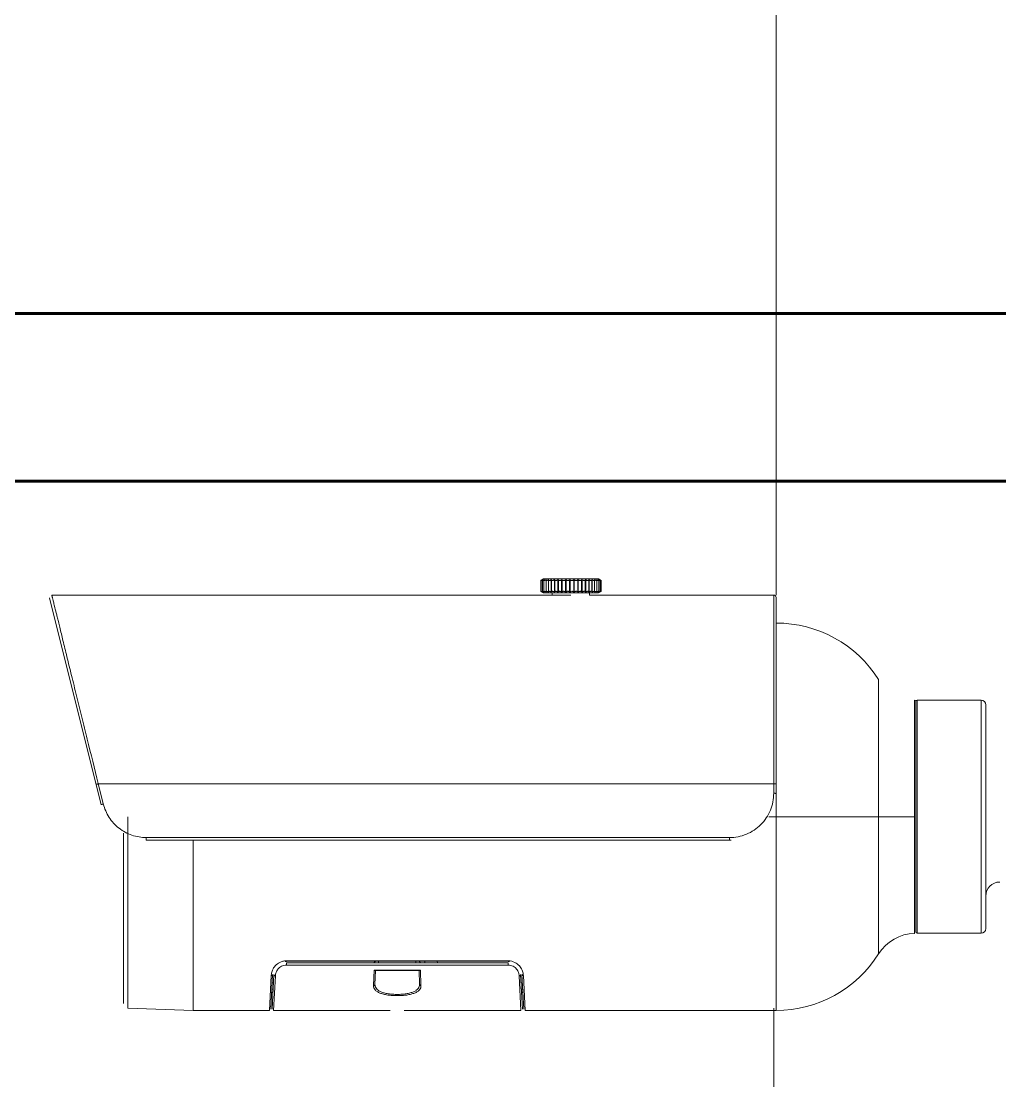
# Model space of a CAD drawing. Header units: metres. Extents: x 29 to 562, y -33 to 369.
# Drawn here: x 303.014 to 303.891, y 183.662 to 184.611 of the extents above; entities that cross this region are included whole.
import ezdxf

# ---------------------------------------------------------------- set-up
doc = ezdxf.new("R2010")
doc.units = ezdxf.units.M
doc.header["$LTSCALE"] = 2
for name, color, linetype, lineweight in [('001_Dark_1 10', 7, 'Continuous', 0), ('S-WALL', 7, 'Continuous', 60), ('Tuberia', 1, 'Continuous', 9)]:
    doc.layers.add(name, color=color, linetype=linetype, lineweight=lineweight)

# ---------------------------------------------------------------- blocks, each defined once
blk = doc.blocks.new('Camaras')
at = {"layer": '001_Dark_1 10'}
for p, q in [((0.045229, 0.014141), (0.045242, 0.014148)), ((0.045229, 0.013499), (0.045229, 0.014141)), ((0.045396, 0.014237), (0.045241, 0.014148)), ((0.045245, 0.013498), (0.045245, 0.014142)), ((0.045294, 0.013496), (0.045294, 0.014143)), ((0.045301, 0.01418), (0.045301, 0.014181)), ((0.045333, 0.014176), (0.045333, 0.014181)), ((0.04534, 0.014181), (0.045333, 0.014181)), ((0.045375, 0.013494), (0.045375, 0.014146)), ((0.04868, 0.014237), (0.045396, 0.014237)), ((0.045397, 0.014171), (0.045397, 0.014181)), ((0.045409, 0.014181), (0.045397, 0.014181)), ((0.045487, 0.01349), (0.045487, 0.01415)), ((0.045494, 0.014162), (0.045494, 0.014181)), ((0.04551, 0.014181), (0.045494, 0.014181)), ((0.045621, 0.013459), (0.045621, 0.014181)), ((0.04564, 0.014181), (0.045621, 0.014181)), ((0.04564, 0.014181), (0.045626, 0.014155)), ((0.045626, 0.013485), (0.045626, 0.014155)), ((0.045775, 0.013459), (0.045775, 0.014181)), ((0.045798, 0.014181), (0.045775, 0.014181)), ((0.045798, 0.014181), (0.04579, 0.014161)), ((0.04579, 0.013479), (0.04579, 0.014161)), ((0.045954, 0.013459), (0.045954, 0.014181)), ((0.04598, 0.014181), (0.045954, 0.014181)), ((0.04598, 0.014181), (0.045977, 0.014168)), ((0.045977, 0.013472), (0.045977, 0.014168)), ((0.046153, 0.013459), (0.046153, 0.014181)), ((0.046183, 0.014181), (0.046153, 0.014181)), ((0.046183, 0.014181), (0.046182, 0.014175)), ((0.046182, 0.013464), (0.046182, 0.014175)), ((0.046371, 0.013459), (0.046371, 0.014181)), ((0.046402, 0.014181), (0.046371, 0.014181)), ((0.046402, 0.013459), (0.046402, 0.014181)), ((0.046601, 0.013459), (0.046601, 0.014181)), ((0.046634, 0.014181), (0.046601, 0.014181)), ((0.046634, 0.013459), (0.046634, 0.014181)), ((0.046839, 0.013459), (0.046839, 0.014181)), ((0.046873, 0.014181), (0.046839, 0.014181)), ((0.046873, 0.013459), (0.046873, 0.014181)), ((0.047082, 0.013459), (0.047082, 0.014181)), ((0.047116, 0.014181), (0.047082, 0.014181)), ((0.047116, 0.013459), (0.047116, 0.014181)), ((0.047323, 0.013459), (0.047323, 0.014181)), ((0.047357, 0.014181), (0.047323, 0.014181)), ((0.047357, 0.013459), (0.047357, 0.014181)), ((0.047559, 0.013459), (0.047559, 0.014181)), ((0.047592, 0.014181), (0.047559, 0.014181)), ((0.047592, 0.013459), (0.047592, 0.014181)), ((0.047785, 0.014179), (0.047785, 0.014181)), ((0.047816, 0.014181), (0.047785, 0.014181)), ((0.047785, 0.01346), (0.047785, 0.014179)), ((0.047816, 0.013459), (0.047816, 0.014181)), ((0.047998, 0.014172), (0.047997, 0.014181)), ((0.048025, 0.014181), (0.047997, 0.014181)), ((0.047998, 0.013468), (0.047998, 0.014172)), ((0.048025, 0.013459), (0.048025, 0.014181)), ((0.048215, 0.014181), (0.048189, 0.014181)), ((0.048195, 0.014164), (0.048189, 0.014181)), ((0.048195, 0.013475), (0.048195, 0.014164)), ((0.048215, 0.013459), (0.048215, 0.014181)), ((0.048382, 0.014181), (0.04836, 0.014181)), ((0.048371, 0.014158), (0.04836, 0.014181)), ((0.048371, 0.013482), (0.048371, 0.014158)), ((0.048382, 0.013459), (0.048382, 0.014181)), ((0.048522, 0.014181), (0.048504, 0.014181)), ((0.048522, 0.014156), (0.048522, 0.014181)), ((0.048523, 0.013487), (0.048523, 0.014153)), ((0.048634, 0.014181), (0.04862, 0.014181)), ((0.048634, 0.014167), (0.048634, 0.014181)), ((0.048649, 0.013492), (0.048649, 0.014148)), ((0.04868, 0.014237), (0.048778, 0.014181)), ((0.048715, 0.014181), (0.048706, 0.014181)), ((0.048715, 0.014174), (0.048715, 0.014181)), ((0.048745, 0.013495), (0.048745, 0.014145)), ((0.048763, 0.014181), (0.048758, 0.014181)), ((0.048763, 0.014178), (0.048763, 0.014181)), ((0.04881, 0.013497), (0.04881, 0.014142)), ((0.048843, 0.013499), (0.048843, 0.014141)), ((0.045229, 0.013499), (0.04523, 0.013498)), ((0.045229, 0.013499), (0.045253, 0.013485)), ((0.045396, 0.013402), (0.045241, 0.013491)), ((0.045301, 0.013459), (0.045301, 0.01346)), ((0.045301, 0.013459), (0.045304, 0.013459)), ((0.045333, 0.013459), (0.045333, 0.013464)), ((0.045333, 0.013459), (0.04534, 0.013459)), ((0.045396, 0.013402), (0.04868, 0.013402)), ((0.045397, 0.013459), (0.045397, 0.013469)), ((0.045397, 0.013459), (0.045409, 0.013459)), ((0.045494, 0.013459), (0.045494, 0.013478)), ((0.045494, 0.013459), (0.04551, 0.013459)), ((0.045621, 0.013459), (0.04564, 0.013459)), ((0.04564, 0.013459), (0.045626, 0.013485)), ((0.045775, 0.013459), (0.045798, 0.013459)), ((0.045798, 0.013459), (0.04579, 0.013479)), ((0.045924, 0.013402), (0.045924, 0.013276)), ((0.045954, 0.013459), (0.04598, 0.013459)), ((0.04598, 0.013459), (0.045977, 0.013472)), ((0.046153, 0.013459), (0.046183, 0.013459)), ((0.046183, 0.013459), (0.046182, 0.013464)), ((0.046371, 0.013459), (0.046402, 0.013459)), ((0.046601, 0.013459), (0.046634, 0.013459)), ((0.046839, 0.013459), (0.046873, 0.013459)), ((0.047082, 0.013459), (0.047116, 0.013459)), ((0.047323, 0.013459), (0.047357, 0.013459)), ((0.047559, 0.013459), (0.047592, 0.013459)), ((0.047785, 0.01346), (0.047785, 0.013459)), ((0.047785, 0.013459), (0.047816, 0.013459)), ((0.047998, 0.013468), (0.047997, 0.013459)), ((0.047997, 0.013459), (0.048025, 0.013459)), ((0.048151, 0.013402), (0.048151, 0.013271)), ((0.048195, 0.013475), (0.048189, 0.013459)), ((0.048189, 0.013459), (0.048215, 0.013459)), ((0.048371, 0.013482), (0.04836, 0.013459)), ((0.04836, 0.013459), (0.048382, 0.013459)), ((0.048504, 0.013459), (0.048522, 0.013459)), ((0.048522, 0.013459), (0.048522, 0.013484)), ((0.04862, 0.013459), (0.048634, 0.013459)), ((0.048634, 0.013459), (0.048634, 0.013473)), ((0.04868, 0.013402), (0.048778, 0.013459)), ((0.048706, 0.013459), (0.048715, 0.013459)), ((0.048715, 0.013459), (0.048715, 0.013466)), ((0.048758, 0.013459), (0.048763, 0.013459)), ((0.048763, 0.013459), (0.048763, 0.013462)), ((0.03479, 0.013136), (0.03479, 0.001432)), ((0.034929, 0.013276), (0.034929, 0.001442)), ((0.045924, 0.013276), (0.034929, 0.013276)), ((0.047038, 0.013271), (0.051214, 0.013271)), ((0.078037, 0.013276), (0.052049, 0.013276)), ((0.075094, 0.000759), (0.078172, 0.013103)), ((0.022541, 0.007), (0.022541, -0.006919)), ((0.022541, 0.007), (0.026355, 0.007)), ((0.026355, -0.006919), (0.026355, 0.007)), ((0.026519, -0.00692), (0.026519, 0.007001)), ((0.022263, 0.006721), (0.022263, -0.006641)), ((0.026438, 0.006917), (0.026438, -0.006836)), ((0.026438, -0.006506), (0.026438, 0.006916)), ((0.075261, 0.002008), (0.034929, 0.002008)), ((0.075264, 0.00202), (0.07496, 0.000802)), ((0.03479, -0.011525), (0.03479, 0.001432)), ((0.026519, 0.00004), (0.03522, 0.00004)), ((0.073493, 0.00004), (0.073493, -0.011394)), ((0.037571, -0.001205), (0.072394, -0.001205)), ((0.037573, -0.001205), (0.037573, -0.001352)), ((0.072393, -0.001352), (0.072393, -0.001205)), ((0.073762, -0.011116), (0.073762, -0.000945)), ((0.037474, -0.00135), (0.037573, -0.001352)), ((0.072393, -0.001352), (0.037573, -0.001352)), ((0.069586, -0.001352), (0.069586, -0.011525)), ((0.069586, -0.011525), (0.069586, -0.001352)), ((0.022541, -0.006919), (0.026355, -0.006919)), ((0.050795, -0.008593), (0.050712, -0.008593)), ((0.06402, -0.00856), (0.050795, -0.00856)), ((0.050795, -0.00856), (0.050795, -0.008589)), ((0.06402, -0.008589), (0.050795, -0.008589)), ((0.050795, -0.008673), (0.06402, -0.008673)), ((0.050795, -0.008673), (0.050795, -0.008814)), ((0.050795, -0.008814), (0.06402, -0.008814)), ((0.055016, -0.008589), (0.055013, -0.008673)), ((0.055762, -0.008589), (0.055765, -0.008673)), ((0.056016, -0.008673), (0.056099, -0.008589)), ((0.056294, -0.008589), (0.056294, -0.008673)), ((0.058521, -0.008673), (0.058521, -0.008589)), ((0.058716, -0.008589), (0.058799, -0.008673)), ((0.06402, -0.008589), (0.06402, -0.00856)), ((0.064103, -0.008593), (0.06402, -0.008593)), ((0.06402, -0.008814), (0.06402, -0.008673)), ((0.049878, -0.009443), (0.04977, -0.011525)), ((0.049853, -0.011446), (0.049961, -0.009381)), ((0.050045, -0.009385), (0.049937, -0.011437)), ((0.05002, -0.011525), (0.050128, -0.009456)), ((0.056022, -0.009125), (0.055991, -0.010041)), ((0.058792, -0.009125), (0.056022, -0.009125)), ((0.056074, -0.00997), (0.056103, -0.009146)), ((0.058738, -0.009146), (0.056077, -0.009146)), ((0.058712, -0.009146), (0.058741, -0.00997)), ((0.058824, -0.010041), (0.058792, -0.009125)), ((0.064687, -0.009456), (0.064794, -0.011525)), ((0.064878, -0.011437), (0.06477, -0.009385)), ((0.064854, -0.009381), (0.064962, -0.011446)), ((0.065045, -0.011525), (0.064937, -0.009443)), ((0.049935, -0.009872), (0.050019, -0.009872)), ((0.064796, -0.009872), (0.064879, -0.009872)), ((0.049905, -0.010448), (0.049989, -0.010448)), ((0.049906, -0.01044), (0.049989, -0.01044)), ((0.049999, -0.010256), (0.049915, -0.010256)), ((0.0649, -0.010256), (0.064816, -0.010256)), ((0.064826, -0.01044), (0.064909, -0.01044)), ((0.064826, -0.010448), (0.064909, -0.010448)), ((0.04977, -0.011525), (0.03479, -0.011525)), ((0.05699, -0.011525), (0.05002, -0.011525)), ((0.064794, -0.011525), (0.057825, -0.011525)), ((0.069586, -0.011525), (0.065045, -0.011525)), ((0.073493, -0.011394), (0.069586, -0.011525))]:
    blk.add_line(p, q, dxfattribs=at)
for centre, radius, start, end in [((0.034929, 0.013136), 0.000139, 90, 179.99959), ((0.05118, 0.087969), 0.074698, 270.02539, 270.66597), ((0.03479, 0.004364), 0.007241, 90, 147.75278), ((0.022541, 0.006721), 0.000278, 90, 180), ((0.026355, 0.006916), 0.0000835, 0, 90), ((0.026522, 0.006917), 0.0000835, 92.12718, 180.61744), ((0.021428, -0.004692), 0.000835, 0.00289, 90), ((0.022541, -0.006641), 0.000278, 180, 270), ((0.026355, -0.006836), 0.0000835, 270, 0), ((0.026438, -0.009552), 0.002633, 32.24722, 88.25301), ((0.03479, -0.004283), 0.007241, 212.24722, 270)]:
    blk.add_arc(centre, radius, start, end, dxfattribs=at)
for points, knots in [([(0.045304, 0.014181), (0.045296, 0.014177), (0.045285, 0.01417), (0.045271, 0.014161), (0.045262, 0.014155), (0.045255, 0.014151), (0.04525, 0.014147), (0.045247, 0.014144), (0.045245, 0.014143), (0.045245, 0.014142), (0.045245, 0.014142)], [0, 0, 0, 0, 0.381161, 0.547799, 0.693506, 0.814699, 0.907868, 0.969835, 0.988697, 1, 1, 1, 1]), ([(0.045245, 0.014142), (0.045245, 0.014141), (0.045246, 0.014141), (0.045247, 0.014141), (0.045248, 0.014141), (0.04525, 0.014142), (0.045252, 0.014142), (0.045257, 0.014144), (0.045263, 0.014146), (0.045273, 0.014151), (0.045281, 0.014155), (0.045286, 0.014157)], [0, 0, 0, 0, 0.020449, 0.040457, 0.068662, 0.105296, 0.15039, 0.265151, 0.410521, 0.583673, 1, 1, 1, 1]), ([(0.045286, 0.014157), (0.04529, 0.014159), (0.045305, 0.014167), (0.045321, 0.014175), (0.045333, 0.014181)], [0, 0, 0, 0, 0.230234, 1, 1, 1, 1]), ([(0.04534, 0.014181), (0.045334, 0.014177), (0.045322, 0.01417), (0.04531, 0.01416), (0.045302, 0.014154), (0.045298, 0.01415), (0.045295, 0.014146), (0.045294, 0.014144), (0.045294, 0.014143)], [0, 0, 0, 0, 0.370128, 0.672677, 0.792001, 0.886959, 0.956013, 1, 1, 1, 1]), ([(0.045294, 0.014143), (0.045294, 0.01414), (0.045302, 0.014141), (0.045307, 0.014142), (0.045316, 0.014145), (0.045327, 0.014149), (0.045343, 0.014155), (0.04536, 0.014163), (0.045378, 0.014171), (0.045391, 0.014178), (0.045397, 0.014181)], [0, 0, 0, 0, 0.076934, 0.118999, 0.170065, 0.296327, 0.449268, 0.621805, 0.807465, 1, 1, 1, 1]), ([(0.045409, 0.014181), (0.045404, 0.014178), (0.045396, 0.014171), (0.045385, 0.014162), (0.045378, 0.014154), (0.045375, 0.014148), (0.045375, 0.014146)], [0, 0, 0, 0, 0.354916, 0.647096, 0.86354, 1, 1, 1, 1]), ([(0.045375, 0.014146), (0.045375, 0.014145), (0.045376, 0.014144), (0.045378, 0.014142), (0.045381, 0.014141), (0.045386, 0.014141), (0.045391, 0.014141), (0.0454, 0.014143), (0.045421, 0.014148), (0.045454, 0.014161), (0.04548, 0.014174), (0.045494, 0.014181)], [0, 0, 0, 0, 0.018224, 0.037406, 0.062464, 0.09582, 0.13808, 0.189145, 0.315208, 0.636536, 1, 1, 1, 1]), ([(0.04551, 0.014181), (0.045504, 0.014176), (0.045496, 0.014168), (0.045488, 0.014157), (0.045487, 0.014152), (0.045487, 0.01415)], [0, 0, 0, 0, 0.616239, 0.837333, 1, 1, 1, 1]), ([(0.045487, 0.01415), (0.045487, 0.014149), (0.045487, 0.014147), (0.045489, 0.014144), (0.045493, 0.014142), (0.045501, 0.014141), (0.045513, 0.014141), (0.045531, 0.014145), (0.045552, 0.014151), (0.045575, 0.014159), (0.045598, 0.014169), (0.045613, 0.014177), (0.045621, 0.014181)], [0, 0, 0, 0, 0.022892, 0.045867, 0.073372, 0.108136, 0.203055, 0.3302, 0.482169, 0.649844, 0.824892, 1, 1, 1, 1]), ([(0.045626, 0.014155), (0.045626, 0.014154), (0.045626, 0.014151), (0.045629, 0.014147), (0.045633, 0.014144), (0.045642, 0.014141), (0.045656, 0.014141), (0.04567, 0.014142), (0.045681, 0.014145), (0.045689, 0.014146), (0.0457, 0.014149), (0.045712, 0.014153), (0.04573, 0.014159), (0.045751, 0.014168), (0.045767, 0.014177), (0.045775, 0.014181)], [0, 0, 0, 0, 0.026824, 0.053407, 0.08361, 0.120304, 0.217576, 0.34623, 0.382506, 0.420103, 0.498586, 0.580396, 0.664274, 0.833971, 1, 1, 1, 1]), ([(0.04579, 0.014161), (0.04579, 0.014159), (0.045791, 0.014156), (0.045795, 0.014149), (0.045806, 0.014143), (0.045824, 0.01414), (0.045847, 0.014142), (0.045874, 0.014147), (0.045901, 0.014156), (0.045928, 0.014167), (0.045945, 0.014176), (0.045954, 0.014181)], [0, 0, 0, 0, 0.030163, 0.060068, 0.131304, 0.231672, 0.362457, 0.515491, 0.679245, 0.843406, 1, 1, 1, 1]), ([(0.045977, 0.014168), (0.045977, 0.014166), (0.045978, 0.014161), (0.045982, 0.014153), (0.045991, 0.014147), (0.046002, 0.014143), (0.046018, 0.014141), (0.04604, 0.014141), (0.04607, 0.014146), (0.0461, 0.014154), (0.046128, 0.014166), (0.046145, 0.014176), (0.046153, 0.014181)], [0, 0, 0, 0, 0.032966, 0.065841, 0.142172, 0.190461, 0.246425, 0.379708, 0.533617, 0.695298, 0.853434, 1, 1, 1, 1]), ([(0.046182, 0.014175), (0.046182, 0.014173), (0.046183, 0.014168), (0.046188, 0.014158), (0.046201, 0.014148), (0.046223, 0.014142), (0.046252, 0.01414), (0.046284, 0.014144), (0.046316, 0.014153), (0.046345, 0.014165), (0.046363, 0.014175), (0.046371, 0.014181)], [0, 0, 0, 0, 0.035321, 0.070908, 0.152486, 0.260598, 0.396992, 0.552197, 0.711889, 0.863747, 1, 1, 1, 1]), ([(0.046402, 0.014181), (0.046402, 0.014178), (0.046403, 0.014173), (0.046409, 0.014162), (0.046424, 0.01415), (0.046449, 0.014143), (0.04648, 0.01414), (0.046514, 0.014143), (0.046547, 0.014152), (0.046577, 0.014164), (0.046594, 0.014175), (0.046601, 0.014181)], [0, 0, 0, 0, 0.03693, 0.075231, 0.163906, 0.278608, 0.41946, 0.575673, 0.731843, 0.875493, 1, 1, 1, 1]), ([(0.046634, 0.014181), (0.046636, 0.014175), (0.046644, 0.014163), (0.046664, 0.014151), (0.046692, 0.014143), (0.046724, 0.01414), (0.046759, 0.014143), (0.046791, 0.014151), (0.046818, 0.014164), (0.046833, 0.014175), (0.046839, 0.014181)], [0, 0, 0, 0, 0.081557, 0.182311, 0.307907, 0.454465, 0.609469, 0.757976, 0.889471, 1, 1, 1, 1]), ([(0.046873, 0.014181), (0.046879, 0.014172), (0.046893, 0.01416), (0.046916, 0.01415), (0.046947, 0.014141), (0.046989, 0.014139), (0.047023, 0.014146), (0.047038, 0.014151)], [0, 0, 0, 0, 0.184229, 0.300372, 0.432011, 0.722159, 1, 1, 1, 1]), ([(0.047038, 0.014151), (0.047047, 0.014155), (0.047063, 0.014163), (0.047077, 0.014175), (0.047082, 0.014181)], [0, 0, 0, 0, 0.552225, 1, 1, 1, 1]), ([(0.047116, 0.014181), (0.047121, 0.014175), (0.047135, 0.014164), (0.047161, 0.014151), (0.047192, 0.014143), (0.047227, 0.01414), (0.04726, 0.014143), (0.047295, 0.014152), (0.047317, 0.014168), (0.047323, 0.014181)], [0, 0, 0, 0, 0.104258, 0.230038, 0.374828, 0.529209, 0.678443, 0.809399, 1, 1, 1, 1]), ([(0.047357, 0.014181), (0.047363, 0.014175), (0.047379, 0.014164), (0.047408, 0.014151), (0.047441, 0.014143), (0.047475, 0.01414), (0.047507, 0.014143), (0.047533, 0.014151), (0.047552, 0.014163), (0.047558, 0.014175), (0.047559, 0.014181)], [0, 0, 0, 0, 0.117515, 0.255246, 0.407793, 0.563664, 0.707553, 0.827841, 0.92247, 1, 1, 1, 1]), ([(0.047592, 0.014181), (0.047599, 0.014175), (0.047617, 0.014164), (0.047647, 0.014152), (0.04768, 0.014143), (0.047713, 0.01414), (0.047742, 0.014142), (0.047766, 0.01415), (0.04778, 0.014161), (0.047785, 0.014171), (0.047785, 0.014177), (0.047785, 0.014179)], [0, 0, 0, 0, 0.131021, 0.279656, 0.43834, 0.594331, 0.732413, 0.842727, 0.926887, 0.963691, 1, 1, 1, 1]), ([(0.047816, 0.014181), (0.047824, 0.014176), (0.047841, 0.014166), (0.04787, 0.014154), (0.047901, 0.014145), (0.047932, 0.014141), (0.047959, 0.014141), (0.04798, 0.014146), (0.047993, 0.014155), (0.047998, 0.014165), (0.047998, 0.014169), (0.047998, 0.014172)], [0, 0, 0, 0, 0.14154, 0.2967, 0.457434, 0.612005, 0.74675, 0.852661, 0.931575, 0.965819, 1, 1, 1, 1]), ([(0.048025, 0.014181), (0.048033, 0.014176), (0.04805, 0.014167), (0.048078, 0.014155), (0.048107, 0.014146), (0.048135, 0.014141), (0.048159, 0.01414), (0.048178, 0.014144), (0.04819, 0.014151), (0.048194, 0.014158), (0.048195, 0.014162), (0.048195, 0.014164)], [0, 0, 0, 0, 0.151712, 0.313022, 0.47578, 0.629248, 0.761198, 0.863232, 0.93698, 0.968395, 1, 1, 1, 1]), ([(0.048215, 0.014181), (0.048223, 0.014177), (0.048239, 0.014168), (0.048265, 0.014157), (0.048292, 0.014148), (0.048317, 0.014143), (0.048339, 0.01414), (0.048354, 0.014142), (0.048363, 0.014145), (0.048368, 0.014149), (0.04837, 0.014153), (0.048371, 0.014156), (0.048371, 0.014158)], [0, 0, 0, 0, 0.161374, 0.328391, 0.493058, 0.64563, 0.775228, 0.873888, 0.911609, 0.943191, 0.97146, 1, 1, 1, 1]), ([(0.048382, 0.014181), (0.048389, 0.014177), (0.048405, 0.014169), (0.048429, 0.014158), (0.048453, 0.01415), (0.048475, 0.014144), (0.048495, 0.014141), (0.048508, 0.014141), (0.048516, 0.014143), (0.04852, 0.014145), (0.048523, 0.014149), (0.048523, 0.014151), (0.048523, 0.014153)], [0, 0, 0, 0, 0.170684, 0.343201, 0.509884, 0.661972, 0.789825, 0.885791, 0.921438, 0.950257, 0.975063, 1, 1, 1, 1]), ([(0.048523, 0.014153), (0.048523, 0.014155), (0.048522, 0.014159), (0.048516, 0.014169), (0.048509, 0.014176), (0.048504, 0.014181)], [0, 0, 0, 0, 0.175799, 0.399973, 1, 1, 1, 1]), ([(0.048522, 0.014181), (0.04853, 0.014177), (0.048544, 0.01417), (0.048566, 0.01416), (0.048587, 0.014152), (0.048607, 0.014146), (0.048624, 0.014142), (0.048635, 0.014141), (0.048642, 0.014142), (0.048646, 0.014143), (0.048648, 0.014145), (0.048649, 0.014147), (0.048649, 0.014148)], [0, 0, 0, 0, 0.179451, 0.357112, 0.525776, 0.677646, 0.804175, 0.8981, 0.932093, 0.958283, 0.979355, 1, 1, 1, 1]), ([(0.048649, 0.014148), (0.048649, 0.01415), (0.048646, 0.014156), (0.048637, 0.014167), (0.048628, 0.014175), (0.04862, 0.014181)], [0, 0, 0, 0, 0.149572, 0.368077, 1, 1, 1, 1]), ([(0.048634, 0.014181), (0.048641, 0.014178), (0.048654, 0.014171), (0.048674, 0.014162), (0.048692, 0.014154), (0.048709, 0.014148), (0.048722, 0.014144), (0.048731, 0.014142), (0.048736, 0.014141), (0.04874, 0.014141), (0.048742, 0.014141), (0.048745, 0.014143), (0.048745, 0.014144), (0.048745, 0.014145)], [0, 0, 0, 0, 0.187432, 0.36969, 0.540142, 0.691903, 0.817468, 0.868294, 0.910215, 0.942992, 0.967103, 0.984405, 1, 1, 1, 1]), ([(0.048745, 0.014145), (0.048745, 0.014146), (0.048744, 0.014148), (0.048741, 0.014153), (0.048733, 0.01416), (0.048721, 0.01417), (0.048711, 0.014177), (0.048706, 0.014181)], [0, 0, 0, 0, 0.051713, 0.125065, 0.339961, 0.637133, 1, 1, 1, 1]), ([(0.048715, 0.014181), (0.048727, 0.014175), (0.048744, 0.014166), (0.048766, 0.014156), (0.04878, 0.01415), (0.048792, 0.014145), (0.048801, 0.014142), (0.048806, 0.014141), (0.048808, 0.014141), (0.04881, 0.014141), (0.04881, 0.014142), (0.04881, 0.014142)], [0, 0, 0, 0, 0.380141, 0.551899, 0.703437, 0.828355, 0.920542, 0.952913, 0.975833, 0.990157, 1, 1, 1, 1]), ([(0.04881, 0.014142), (0.04881, 0.014143), (0.048809, 0.014145), (0.048806, 0.014148), (0.048801, 0.014152), (0.048795, 0.014157), (0.048788, 0.014162), (0.048775, 0.014171), (0.048765, 0.014177), (0.048758, 0.014181)], [0, 0, 0, 0, 0.036684, 0.10192, 0.195864, 0.316095, 0.459711, 0.623694, 1, 1, 1, 1]), ([(0.048763, 0.014181), (0.048768, 0.014179), (0.048786, 0.014169), (0.048803, 0.01416), (0.048816, 0.014153)], [0, 0, 0, 0, 0.276414, 1, 1, 1, 1]), ([(0.04882, 0.014157), (0.048817, 0.014158), (0.048803, 0.014167), (0.048789, 0.014175), (0.048778, 0.014181)], [0, 0, 0, 0, 0.218281, 1, 1, 1, 1]), ([(0.048816, 0.014153), (0.04882, 0.014151), (0.048826, 0.014148), (0.048834, 0.014144), (0.048839, 0.014142), (0.048841, 0.014141), (0.048842, 0.014141), (0.048843, 0.014141), (0.048843, 0.014141)], [0, 0, 0, 0, 0.424121, 0.74201, 0.855611, 0.93669, 0.984038, 1, 1, 1, 1]), ([(0.048835, 0.014148), (0.048834, 0.014148), (0.04883, 0.01415), (0.048827, 0.014152), (0.048824, 0.014154)], [0, 0, 0, 0, 0.218883, 1, 1, 1, 1]), ([(0.048843, 0.014141), (0.048843, 0.014141), (0.048842, 0.014142), (0.048841, 0.014143), (0.048838, 0.014145), (0.048836, 0.014147), (0.048835, 0.014148)], [0, 0, 0, 0, 0.08451, 0.281378, 0.588474, 1, 1, 1, 1]), ([(0.045245, 0.013498), (0.045245, 0.013498), (0.045246, 0.013499), (0.045247, 0.013499), (0.045248, 0.013499), (0.04525, 0.013498), (0.045252, 0.013497), (0.045257, 0.013496), (0.045263, 0.013493), (0.045273, 0.013489), (0.045281, 0.013485), (0.045286, 0.013483)], [0, 0, 0, 0, 0.020527, 0.040546, 0.068736, 0.105344, 0.150418, 0.265221, 0.41066, 0.583793, 1, 1, 1, 1]), ([(0.045304, 0.013459), (0.045296, 0.013463), (0.045285, 0.01347), (0.045271, 0.013479), (0.045262, 0.013484), (0.045255, 0.013489), (0.04525, 0.013493), (0.045247, 0.013496), (0.045245, 0.013497), (0.045245, 0.013498), (0.045245, 0.013498)], [0, 0, 0, 0, 0.381233, 0.5479, 0.693637, 0.814885, 0.908087, 0.969969, 0.988756, 1, 1, 1, 1]), ([(0.045286, 0.013483), (0.04529, 0.013481), (0.045305, 0.013473), (0.045321, 0.013465), (0.045333, 0.013459)], [0, 0, 0, 0, 0.230167, 1, 1, 1, 1]), ([(0.045294, 0.013496), (0.045294, 0.013499), (0.045302, 0.013499), (0.045307, 0.013497), (0.045316, 0.013495), (0.045327, 0.013491), (0.045343, 0.013485), (0.04536, 0.013477), (0.045378, 0.013468), (0.045391, 0.013462), (0.045397, 0.013459)], [0, 0, 0, 0, 0.076972, 0.119028, 0.170106, 0.296387, 0.449269, 0.621776, 0.807453, 1, 1, 1, 1]), ([(0.04534, 0.013459), (0.045334, 0.013463), (0.045322, 0.01347), (0.04531, 0.01348), (0.045302, 0.013486), (0.045298, 0.01349), (0.045295, 0.013493), (0.045294, 0.013496), (0.045294, 0.013496)], [0, 0, 0, 0, 0.370161, 0.672744, 0.792105, 0.887119, 0.956175, 1, 1, 1, 1]), ([(0.045375, 0.013494), (0.045375, 0.013494), (0.045376, 0.013496), (0.045378, 0.013498), (0.045381, 0.013499), (0.045386, 0.013499), (0.045391, 0.013498), (0.0454, 0.013497), (0.045421, 0.013491), (0.045454, 0.013479), (0.04548, 0.013466), (0.045494, 0.013459)], [0, 0, 0, 0, 0.018168, 0.037297, 0.06235, 0.095725, 0.137993, 0.189059, 0.315162, 0.636455, 1, 1, 1, 1]), ([(0.045409, 0.013459), (0.045404, 0.013462), (0.045396, 0.013469), (0.045385, 0.013478), (0.045378, 0.013486), (0.045375, 0.013491), (0.045375, 0.013494)], [0, 0, 0, 0, 0.354861, 0.647005, 0.86349, 1, 1, 1, 1]), ([(0.045487, 0.01349), (0.045487, 0.013491), (0.045487, 0.013493), (0.045489, 0.013496), (0.045493, 0.013498), (0.045501, 0.013499), (0.045513, 0.013498), (0.045531, 0.013495), (0.045552, 0.013489), (0.045575, 0.01348), (0.045598, 0.01347), (0.045613, 0.013463), (0.045621, 0.013459)], [0, 0, 0, 0, 0.022903, 0.045843, 0.073312, 0.108075, 0.20302, 0.33018, 0.482148, 0.649789, 0.82486, 1, 1, 1, 1]), ([(0.04551, 0.013459), (0.045504, 0.013464), (0.045496, 0.013471), (0.045488, 0.013482), (0.045487, 0.013487), (0.045487, 0.01349)], [0, 0, 0, 0, 0.616114, 0.83722, 1, 1, 1, 1]), ([(0.045626, 0.013485), (0.045626, 0.013486), (0.045626, 0.013489), (0.045629, 0.013493), (0.045633, 0.013496), (0.045642, 0.013499), (0.045656, 0.013499), (0.045677, 0.013497), (0.0457, 0.013491), (0.045725, 0.013482), (0.045751, 0.013471), (0.045767, 0.013463), (0.045775, 0.013459)], [0, 0, 0, 0, 0.026852, 0.05345, 0.083632, 0.120303, 0.217606, 0.346275, 0.498593, 0.664216, 0.833934, 1, 1, 1, 1]), ([(0.04579, 0.013479), (0.04579, 0.01348), (0.045791, 0.013484), (0.045795, 0.013491), (0.045803, 0.013496), (0.045813, 0.013498), (0.045827, 0.013499), (0.045847, 0.013498), (0.045874, 0.013492), (0.045901, 0.013484), (0.045928, 0.013472), (0.045945, 0.013463), (0.045954, 0.013459)], [0, 0, 0, 0, 0.03017, 0.060088, 0.131288, 0.177593, 0.231882, 0.362643, 0.515645, 0.679311, 0.843427, 1, 1, 1, 1]), ([(0.045977, 0.013472), (0.045977, 0.013474), (0.045978, 0.013478), (0.045982, 0.013487), (0.045991, 0.013493), (0.046002, 0.013496), (0.046018, 0.013499), (0.04604, 0.013499), (0.04607, 0.013494), (0.0461, 0.013485), (0.046128, 0.013474), (0.046145, 0.013464), (0.046153, 0.013459)], [0, 0, 0, 0, 0.032967, 0.065853, 0.142204, 0.190473, 0.246428, 0.379732, 0.533644, 0.695289, 0.853415, 1, 1, 1, 1]), ([(0.046182, 0.013464), (0.046182, 0.013467), (0.046183, 0.013472), (0.046188, 0.013482), (0.046201, 0.013492), (0.046223, 0.013498), (0.046252, 0.013499), (0.046284, 0.013496), (0.046316, 0.013487), (0.046345, 0.013475), (0.046363, 0.013464), (0.046371, 0.013459)], [0, 0, 0, 0, 0.035316, 0.070903, 0.152504, 0.260595, 0.397009, 0.552215, 0.711885, 0.863729, 1, 1, 1, 1]), ([(0.046402, 0.013459), (0.046402, 0.013461), (0.046403, 0.013467), (0.046409, 0.013478), (0.046424, 0.013489), (0.046449, 0.013497), (0.04648, 0.0135), (0.046514, 0.013497), (0.046547, 0.013488), (0.046577, 0.013476), (0.046594, 0.013465), (0.046601, 0.013459)], [0, 0, 0, 0, 0.036927, 0.075224, 0.16391, 0.278606, 0.419468, 0.575687, 0.731842, 0.875475, 1, 1, 1, 1]), ([(0.046634, 0.013459), (0.046636, 0.013464), (0.046644, 0.013476), (0.046664, 0.013489), (0.046692, 0.013497), (0.046724, 0.0135), (0.046759, 0.013497), (0.046791, 0.013488), (0.046818, 0.013476), (0.046833, 0.013465), (0.046839, 0.013459)], [0, 0, 0, 0, 0.081553, 0.182311, 0.307904, 0.454473, 0.609481, 0.757975, 0.889454, 1, 1, 1, 1]), ([(0.046873, 0.013459), (0.046879, 0.013468), (0.046893, 0.01348), (0.046916, 0.01349), (0.046947, 0.013498), (0.046989, 0.0135), (0.047023, 0.013494), (0.047038, 0.013488)], [0, 0, 0, 0, 0.184292, 0.300475, 0.432076, 0.72214, 1, 1, 1, 1]), ([(0.047038, 0.013488), (0.047047, 0.013485), (0.047063, 0.013477), (0.047077, 0.013465), (0.047082, 0.013459)], [0, 0, 0, 0, 0.552195, 1, 1, 1, 1]), ([(0.047116, 0.013459), (0.047121, 0.013465), (0.047135, 0.013476), (0.047161, 0.013489), (0.047192, 0.013497), (0.047227, 0.0135), (0.047255, 0.013497), (0.047276, 0.013492), (0.047299, 0.013484), (0.047317, 0.013472), (0.047323, 0.013459)], [0, 0, 0, 0, 0.104236, 0.229987, 0.374747, 0.529106, 0.678315, 0.746734, 0.809433, 1, 1, 1, 1]), ([(0.047357, 0.013459), (0.047363, 0.013465), (0.047379, 0.013476), (0.047408, 0.013488), (0.047441, 0.013497), (0.047475, 0.0135), (0.047507, 0.013497), (0.047533, 0.013489), (0.047552, 0.013476), (0.047558, 0.013464), (0.047559, 0.013459)], [0, 0, 0, 0, 0.117515, 0.25524, 0.407787, 0.563668, 0.707561, 0.827835, 0.922457, 1, 1, 1, 1]), ([(0.047592, 0.013459), (0.047599, 0.013464), (0.047617, 0.013475), (0.047647, 0.013488), (0.04768, 0.013496), (0.047713, 0.0135), (0.047739, 0.013498), (0.047756, 0.013493), (0.04777, 0.013487), (0.04778, 0.013479), (0.047785, 0.013468), (0.047785, 0.013463), (0.047785, 0.01346)], [0, 0, 0, 0, 0.130979, 0.279556, 0.438191, 0.594137, 0.732178, 0.791159, 0.842777, 0.926897, 0.963701, 1, 1, 1, 1]), ([(0.047816, 0.013459), (0.047824, 0.013464), (0.047841, 0.013474), (0.04787, 0.013486), (0.047901, 0.013495), (0.047932, 0.013499), (0.047956, 0.013499), (0.047972, 0.013495), (0.047984, 0.013491), (0.047993, 0.013484), (0.047998, 0.013475), (0.047998, 0.01347), (0.047998, 0.013468)], [0, 0, 0, 0, 0.141499, 0.296599, 0.457292, 0.611809, 0.746526, 0.803389, 0.852723, 0.931566, 0.965817, 1, 1, 1, 1]), ([(0.048025, 0.013459), (0.048033, 0.013464), (0.04805, 0.013473), (0.048078, 0.013485), (0.048107, 0.013493), (0.048135, 0.013498), (0.048159, 0.013499), (0.048178, 0.013496), (0.04819, 0.013489), (0.048194, 0.013481), (0.048195, 0.013477), (0.048195, 0.013475)], [0, 0, 0, 0, 0.151719, 0.31302, 0.475791, 0.629249, 0.761216, 0.863252, 0.936972, 0.968375, 1, 1, 1, 1]), ([(0.048215, 0.013459), (0.048223, 0.013463), (0.048239, 0.013472), (0.048265, 0.013483), (0.048292, 0.013492), (0.048317, 0.013497), (0.048339, 0.013499), (0.048354, 0.013498), (0.048363, 0.013494), (0.048368, 0.013491), (0.04837, 0.013487), (0.048371, 0.013483), (0.048371, 0.013482)], [0, 0, 0, 0, 0.161387, 0.328401, 0.493084, 0.645653, 0.775266, 0.873927, 0.911662, 0.943245, 0.971475, 1, 1, 1, 1]), ([(0.048382, 0.013459), (0.048389, 0.013463), (0.048405, 0.013471), (0.048429, 0.013481), (0.048453, 0.01349), (0.048475, 0.013496), (0.048495, 0.013499), (0.048508, 0.013499), (0.048516, 0.013497), (0.04852, 0.013494), (0.048523, 0.013491), (0.048523, 0.013488), (0.048523, 0.013487)], [0, 0, 0, 0, 0.170692, 0.343202, 0.50989, 0.66198, 0.789829, 0.885802, 0.921455, 0.950298, 0.975108, 1, 1, 1, 1]), ([(0.048523, 0.013487), (0.048523, 0.013485), (0.048522, 0.01348), (0.048516, 0.01347), (0.048509, 0.013463), (0.048504, 0.013459)], [0, 0, 0, 0, 0.175678, 0.399936, 1, 1, 1, 1]), ([(0.048522, 0.013459), (0.04853, 0.013462), (0.048544, 0.01347), (0.048566, 0.01348), (0.048587, 0.013488), (0.048607, 0.013494), (0.048624, 0.013498), (0.048635, 0.013499), (0.048642, 0.013498), (0.048646, 0.013497), (0.048648, 0.013495), (0.048649, 0.013493), (0.048649, 0.013492)], [0, 0, 0, 0, 0.179444, 0.357086, 0.525736, 0.677609, 0.80411, 0.898043, 0.932031, 0.958227, 0.979338, 1, 1, 1, 1]), ([(0.048649, 0.013492), (0.048649, 0.013489), (0.048646, 0.013484), (0.048637, 0.013473), (0.048628, 0.013464), (0.04862, 0.013459)], [0, 0, 0, 0, 0.149357, 0.367885, 1, 1, 1, 1]), ([(0.048634, 0.013459), (0.048641, 0.013462), (0.048654, 0.013469), (0.048674, 0.013478), (0.048692, 0.013486), (0.048709, 0.013492), (0.048722, 0.013496), (0.048731, 0.013498), (0.048736, 0.013499), (0.04874, 0.013499), (0.048742, 0.013498), (0.048745, 0.013497), (0.048745, 0.013496), (0.048745, 0.013495)], [0, 0, 0, 0, 0.18743, 0.369676, 0.540113, 0.691889, 0.817429, 0.868243, 0.910167, 0.942946, 0.967046, 0.984349, 1, 1, 1, 1]), ([(0.048745, 0.013495), (0.048745, 0.013494), (0.048744, 0.013492), (0.048741, 0.013487), (0.048733, 0.013479), (0.048721, 0.013469), (0.048711, 0.013462), (0.048706, 0.013459)], [0, 0, 0, 0, 0.051808, 0.125081, 0.339859, 0.637094, 1, 1, 1, 1]), ([(0.048715, 0.013459), (0.048727, 0.013465), (0.048744, 0.013474), (0.048764, 0.013483), (0.048774, 0.013487), (0.048783, 0.013491), (0.048792, 0.013495), (0.048801, 0.013498), (0.048806, 0.013499), (0.048808, 0.013499), (0.04881, 0.013499), (0.04881, 0.013498), (0.04881, 0.013497)], [0, 0, 0, 0, 0.380168, 0.551928, 0.630622, 0.7035, 0.828427, 0.920581, 0.952957, 0.975884, 0.990187, 1, 1, 1, 1]), ([(0.04881, 0.013497), (0.04881, 0.013497), (0.048809, 0.013495), (0.048806, 0.013492), (0.048801, 0.013488), (0.048795, 0.013483), (0.048788, 0.013478), (0.048775, 0.013469), (0.048765, 0.013463), (0.048758, 0.013459)], [0, 0, 0, 0, 0.036794, 0.102088, 0.195948, 0.316097, 0.459694, 0.62369, 1, 1, 1, 1]), ([(0.048763, 0.013459), (0.048768, 0.013461), (0.048786, 0.013471), (0.048803, 0.01348), (0.048816, 0.013487)], [0, 0, 0, 0, 0.276402, 1, 1, 1, 1]), ([(0.04882, 0.013483), (0.048817, 0.013481), (0.048803, 0.013473), (0.048789, 0.013465), (0.048778, 0.013459)], [0, 0, 0, 0, 0.21817, 1, 1, 1, 1]), ([(0.048816, 0.013487), (0.04882, 0.013488), (0.048825, 0.013491), (0.048832, 0.013494), (0.048836, 0.013496), (0.048839, 0.013497), (0.048841, 0.013498), (0.048842, 0.013499), (0.048843, 0.013499), (0.048843, 0.013499)], [0, 0, 0, 0, 0.424285, 0.597758, 0.74215, 0.855673, 0.93673, 0.984131, 1, 1, 1, 1]), ([(0.048834, 0.013492), (0.048833, 0.013491), (0.04883, 0.013489), (0.048827, 0.013487), (0.048824, 0.013486)], [0, 0, 0, 0, 0.22177, 1, 1, 1, 1]), ([(0.048843, 0.013499), (0.048843, 0.013498), (0.048842, 0.013498), (0.048841, 0.013496), (0.048838, 0.013494), (0.048835, 0.013493), (0.048834, 0.013492)], [0, 0, 0, 0, 0.08331, 0.280385, 0.588187, 1, 1, 1, 1]), ([(0.075264, 0.00202), (0.075484, 0.002907), (0.075812, 0.00423), (0.076244, 0.005978), (0.076556, 0.007246), (0.076851, 0.008448), (0.077121, 0.009548), (0.077355, 0.010507), (0.077526, 0.011204), (0.077642, 0.011672), (0.077711, 0.011959), (0.07777, 0.012205), (0.077824, 0.012415), (0.077869, 0.012592), (0.077905, 0.012741), (0.077934, 0.012865), (0.07796, 0.012967), (0.077981, 0.01305), (0.077998, 0.013117), (0.078011, 0.013169), (0.078021, 0.01321), (0.078028, 0.013239), (0.078033, 0.013257), (0.078035, 0.013267), (0.078036, 0.013272), (0.078036, 0.013274), (0.078037, 0.013276), (0.078037, 0.013276)], [0, 0, 0, 0, 0.236389, 0.352749, 0.466182, 0.574182, 0.673148, 0.75922, 0.829659, 0.858809, 0.88413, 0.905913, 0.92451, 0.940191, 0.953258, 0.964104, 0.973083, 0.980423, 0.986316, 0.990935, 0.99445, 0.997016, 0.998735, 0.999306, 0.999699, 0.999927, 1, 1, 1, 1]), ([(0.028665, 0.008228), (0.028664, 0.008231), (0.028666, 0.008214), (0.028665, 0.008207), (0.028665, 0.00818), (0.028665, 0.008141), (0.028666, 0.008078), (0.028666, 0.007999), (0.028667, 0.00786), (0.028669, 0.007647), (0.028672, 0.007344), (0.028675, 0.00698), (0.028677, 0.006552), (0.028678, 0.006058), (0.028677, 0.005496), (0.028675, 0.004621), (0.028669, 0.00339), (0.028665, 0.001774), (0.028665, 0.000635), (0.028665, 0.00004)], [0, 0, 0, 0, 0.001123, 0.002518, 0.004461, 0.009971, 0.017609, 0.027329, 0.03908, 0.068474, 0.105444, 0.149917, 0.201992, 0.262193, 0.330953, 0.407861, 0.582717, 0.782195, 1, 1, 1, 1]), ([(0.034929, 0.002008), (0.034912, 0.002008), (0.034886, 0.002008), (0.034853, 0.002007), (0.034832, 0.002006), (0.034814, 0.002005), (0.034801, 0.002004), (0.034794, 0.002002), (0.03479, 0.002002), (0.03479, 0.002001)], [0, 0, 0, 0, 0.366513, 0.544859, 0.704261, 0.833539, 0.926712, 0.980781, 1, 1, 1, 1]), ([(0.075396, 0.001967), (0.075396, 0.001968), (0.075392, 0.00197), (0.075386, 0.001972), (0.075374, 0.001977), (0.075357, 0.001982), (0.075336, 0.001988), (0.075303, 0.001997), (0.075278, 0.002004), (0.075261, 0.002008)], [0, 0, 0, 0, 0.01763, 0.068075, 0.156689, 0.282299, 0.440633, 0.621078, 1, 1, 1, 1]), ([(0.03479, 0.001432), (0.03479, 0.001433), (0.034795, 0.001434), (0.034801, 0.001435), (0.034815, 0.001436), (0.034831, 0.001438), (0.034852, 0.001438), (0.034885, 0.001439), (0.034911, 0.001439), (0.034929, 0.001439)], [0, 0, 0, 0, 0.021707, 0.079154, 0.17169, 0.295693, 0.446652, 0.618935, 1, 1, 1, 1]), ([(0.037571, -0.001205), (0.037226, -0.001205), (0.036531, -0.001066), (0.035652, -0.000476), (0.035065, 0.000403), (0.034928, 0.001098), (0.034929, 0.001442)], [0, 0, 0, 0, 0.250166, 0.500221, 0.750145, 1, 1, 1, 1]), ([(0.07496, 0.000802), (0.074889, 0.000519), (0.074653, -0.000026), (0.074053, -0.000682), (0.073272, -0.001107), (0.072685, -0.001205), (0.072394, -0.001205)], [0, 0, 0, 0, 0.249868, 0.499808, 0.749855, 1, 1, 1, 1]), ([(0.074959, 0.0008), (0.074977, 0.000795), (0.075002, 0.000789), (0.075034, 0.00078), (0.075054, 0.000774), (0.075071, 0.000769), (0.075084, 0.000765), (0.07509, 0.000762), (0.075095, 0.00076), (0.075094, 0.000759)], [0, 0, 0, 0, 0.380185, 0.552498, 0.703667, 0.827959, 0.920755, 0.978363, 1, 1, 1, 1]), ([(0.028665, 0.00004), (0.028665, -0.000554), (0.028665, -0.001693), (0.028669, -0.003309), (0.028675, -0.004541), (0.028677, -0.005415), (0.028678, -0.005977), (0.028677, -0.006471), (0.028675, -0.006899), (0.028672, -0.007263), (0.028669, -0.007528), (0.028668, -0.00771), (0.028667, -0.007822), (0.028666, -0.007918), (0.028666, -0.007997), (0.028665, -0.00806), (0.028665, -0.008101), (0.028665, -0.008125), (0.028665, -0.008137), (0.028666, -0.008144), (0.028665, -0.008147)], [0, 0, 0, 0, 0.217805, 0.417283, 0.592139, 0.669047, 0.737807, 0.798008, 0.850083, 0.894556, 0.931526, 0.947187, 0.96092, 0.972671, 0.982391, 0.990029, 0.995539, 0.997482, 0.998877, 1, 1, 1, 1]), ([(0.050768, -0.00856), (0.050639, -0.008563), (0.050394, -0.008625), (0.050153, -0.008809), (0.050023, -0.008981), (0.049953, -0.009109), (0.049909, -0.009238), (0.049893, -0.009324), (0.049887, -0.009366)], [0, 0, 0, 0, 0.298794, 0.565384, 0.685497, 0.797374, 0.901562, 1, 1, 1, 1]), ([(0.050795, -0.008814), (0.050742, -0.008814), (0.050637, -0.008827), (0.050494, -0.008881), (0.050375, -0.008959), (0.050256, -0.009078), (0.050161, -0.009244), (0.050132, -0.009388), (0.050128, -0.009456)], [0, 0, 0, 0, 0.157741, 0.307923, 0.44685, 0.574306, 0.800193, 1, 1, 1, 1]), ([(0.064687, -0.009456), (0.064683, -0.009388), (0.064654, -0.009244), (0.064559, -0.009078), (0.06444, -0.008959), (0.064321, -0.008881), (0.064178, -0.008827), (0.064073, -0.008814), (0.06402, -0.008814)], [0, 0, 0, 0, 0.199808, 0.425708, 0.553171, 0.692107, 0.842286, 1, 1, 1, 1]), ([(0.064928, -0.009366), (0.064922, -0.009324), (0.064906, -0.009238), (0.064862, -0.009109), (0.064793, -0.008981), (0.064662, -0.008809), (0.064473, -0.008666), (0.064243, -0.008582), (0.064113, -0.00856), (0.064047, -0.00856)], [0, 0, 0, 0, 0.098243, 0.202309, 0.31384, 0.433563, 0.699933, 0.847151, 1, 1, 1, 1]), ([(0.049879, -0.009443), (0.049899, -0.009443), (0.049937, -0.009434), (0.04996, -0.009398), (0.049961, -0.009381)], [0, 0, 0, 0, 0.53928, 1, 1, 1, 1]), ([(0.050128, -0.009456), (0.050104, -0.009456), (0.050061, -0.009441), (0.050044, -0.0094), (0.050045, -0.009385)], [0, 0, 0, 0, 0.61952, 1, 1, 1, 1]), ([(0.056077, -0.009146), (0.056068, -0.009146), (0.056048, -0.009141), (0.056031, -0.009131), (0.056022, -0.009125)], [0, 0, 0, 0, 0.454023, 1, 1, 1, 1]), ([(0.058738, -0.009146), (0.058747, -0.009146), (0.058767, -0.009141), (0.058784, -0.009131), (0.058792, -0.009125)], [0, 0, 0, 0, 0.4541, 1, 1, 1, 1]), ([(0.064686, -0.009456), (0.064708, -0.009456), (0.064741, -0.009445), (0.064767, -0.009413), (0.064771, -0.009394), (0.06477, -0.009385)], [0, 0, 0, 0, 0.533116, 0.784839, 1, 1, 1, 1]), ([(0.064937, -0.009443), (0.064917, -0.009443), (0.064878, -0.009434), (0.064855, -0.009398), (0.064854, -0.009381)], [0, 0, 0, 0, 0.539132, 1, 1, 1, 1]), ([(0.058824, -0.010041), (0.058826, -0.010085), (0.058813, -0.010178), (0.058737, -0.010303), (0.05861, -0.010408), (0.058437, -0.010493), (0.058222, -0.010559), (0.057972, -0.010607), (0.057696, -0.010635), (0.057408, -0.010644), (0.057119, -0.010635), (0.056843, -0.010607), (0.056593, -0.010559), (0.056378, -0.010493), (0.056205, -0.010408), (0.056078, -0.010303), (0.056002, -0.010177), (0.055989, -0.010085), (0.055991, -0.010041)], [0, 0, 0, 0, 0.039732, 0.080875, 0.128302, 0.185171, 0.25241, 0.328997, 0.412596, 0.499975, 0.587336, 0.670996, 0.747638, 0.814849, 0.871735, 0.919156, 0.960259, 1, 1, 1, 1]), ([(0.055991, -0.010041), (0.056011, -0.010041), (0.056044, -0.010031), (0.056069, -0.009999), (0.056074, -0.009979), (0.056074, -0.00997)], [0, 0, 0, 0, 0.515712, 0.771164, 1, 1, 1, 1]), ([(0.058741, -0.00997), (0.058742, -0.010014), (0.05873, -0.010105), (0.05866, -0.010229), (0.058539, -0.010333), (0.058376, -0.010418), (0.058173, -0.010483), (0.057937, -0.01053), (0.057677, -0.010559), (0.057406, -0.010568), (0.057134, -0.010558), (0.056875, -0.01053), (0.056639, -0.010483), (0.056437, -0.010417), (0.056274, -0.010332), (0.056155, -0.010229), (0.056084, -0.010104), (0.056073, -0.010014), (0.056074, -0.00997)], [0, 0, 0, 0, 0.041294, 0.083623, 0.131688, 0.188605, 0.255541, 0.331468, 0.414244, 0.500588, 0.586879, 0.669513, 0.74524, 0.811959, 0.868687, 0.916595, 0.958785, 1, 1, 1, 1]), ([(0.058824, -0.010041), (0.058803, -0.010041), (0.058771, -0.010031), (0.058746, -0.009999), (0.058741, -0.009979), (0.058741, -0.00997)], [0, 0, 0, 0, 0.515965, 0.77134, 1, 1, 1, 1])]:
    blk.add_open_spline(points, degree=3, knots=knots, dxfattribs=at)
for points in [[(0.049887, -0.009366), (0.049884, -0.009392), (0.049881, -0.009417), (0.049878, -0.009443)], [(0.064937, -0.009443), (0.064934, -0.009417), (0.064931, -0.009392), (0.064928, -0.009366)]]:
    blk.add_open_spline(points, degree=3, dxfattribs=at)

msp = doc.modelspace()

# ---------------------------------------------------------------- linework, layer by layer
at = {"layer": 'S-WALL'}
for p, q in [((297.49575, 184.34881), (304.21453, 184.34881)), ((297.49575, 184.34881), (304.21453, 184.34881)), ((300.21453, 184.34881), (304.21453, 184.34881)), ((304.21453, 184.19881), (302.40514, 184.19881))]:
    msp.add_line(p, q, dxfattribs=at)
at = {"layer": 'Tuberia'}
for p, q in [((303.69049, 184.09677), (303.69049, 204.72685)), ((303.68841, 177.09677), (303.68841, 183.72685))]:
    msp.add_line(p, q, dxfattribs=at)

# ---------------------------------------------------------------- block references
at = {"layer": 'Tuberia', "xscale": -15, "yscale": 15, "zscale": 15}
msp.add_blockref('Camaras', (304.21234, 183.89763), dxfattribs=at)

doc.saveas('drawing.dxf')
